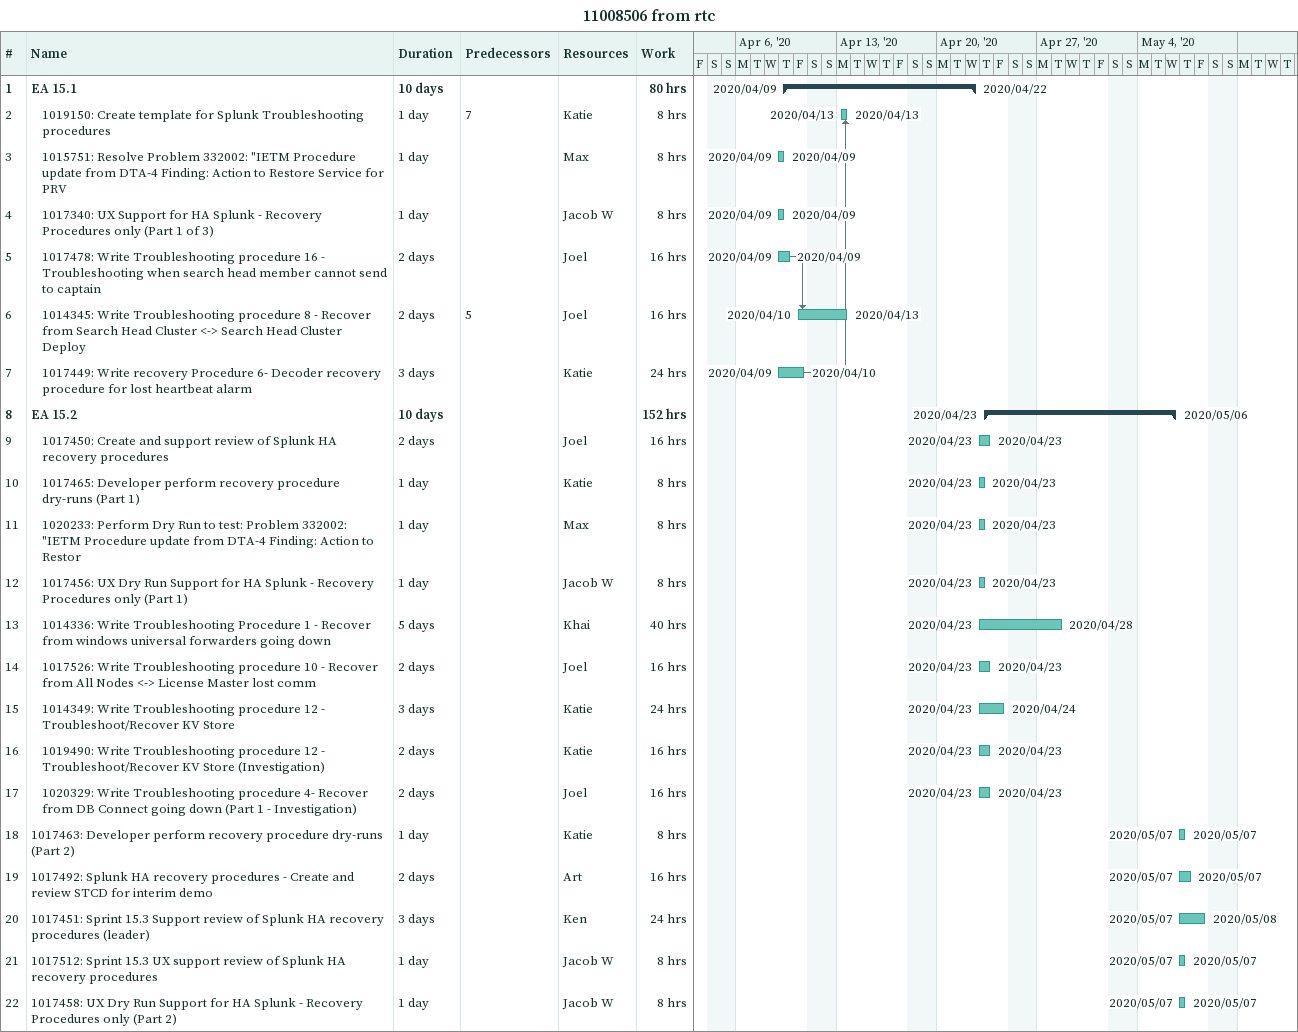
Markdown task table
11008506 from rtc

| ID | Level | Task | Duration | Start | Finish | Predecessors | Resources | Work (h) |
|---|---|---|---|---|---|---|---|---|
| 1 | 1 | **EA 15.1** | 10d | 2020-04-09 | 2020-04-22 |  |  | 80 |
| 2 | 2 | 1019150: Create template for Splunk Troubleshooting procedures | 1d | 2020-04-13 | 2020-04-13 | 7 | Katie | 8 |
| 3 | 2 | 1015751: Resolve Problem 332002: "IETM Procedure update from DTA-4 Finding: Action to Restore Service for PRV | 1d | 2020-04-09 | 2020-04-09 |  | Max | 8 |
| 4 | 2 | 1017340: UX Support for HA Splunk - Recovery Procedures only (Part 1 of 3) | 1d | 2020-04-09 | 2020-04-09 |  | Jacob W | 8 |
| 5 | 2 | 1017478: Write Troubleshooting procedure 16 - Troubleshooting when search head member cannot send to captain | 2d | 2020-04-09 | 2020-04-09 |  | Joel | 16 |
| 6 | 2 | 1014345: Write Troubleshooting procedure 8 - Recover from Search Head Cluster <-> Search Head Cluster Deploy | 2d | 2020-04-10 | 2020-04-13 | 5 | Joel | 16 |
| 7 | 2 | 1017449: Write recovery Procedure 6- Decoder recovery procedure for lost heartbeat alarm | 3d | 2020-04-09 | 2020-04-10 |  | Katie | 24 |
| 8 | 1 | **EA 15.2** | 10d | 2020-04-23 | 2020-05-06 |  |  | 152 |
| 9 | 2 | 1017450: Create and support review of Splunk HA recovery procedures | 2d | 2020-04-23 | 2020-04-23 |  | Joel | 16 |
| 10 | 2 | 1017465: Developer perform recovery procedure dry-runs (Part 1) | 1d | 2020-04-23 | 2020-04-23 |  | Katie | 8 |
| 11 | 2 | 1020233: Perform Dry Run to test: Problem 332002: "IETM Procedure update from DTA-4 Finding: Action to Restor | 1d | 2020-04-23 | 2020-04-23 |  | Max | 8 |
| 12 | 2 | 1017456: UX Dry Run Support for HA Splunk - Recovery Procedures only (Part 1) | 1d | 2020-04-23 | 2020-04-23 |  | Jacob W | 8 |
| 13 | 2 | 1014336: Write Troubleshooting Procedure 1 - Recover from windows universal forwarders going down | 5d | 2020-04-23 | 2020-04-28 |  | Khai | 40 |
| 14 | 2 | 1017526: Write Troubleshooting procedure 10 - Recover from All Nodes <-> License Master lost comm | 2d | 2020-04-23 | 2020-04-23 |  | Joel | 16 |
| 15 | 2 | 1014349: Write Troubleshooting procedure 12 - Troubleshoot/Recover KV Store | 3d | 2020-04-23 | 2020-04-24 |  | Katie | 24 |
| 16 | 2 | 1019490: Write Troubleshooting procedure 12 - Troubleshoot/Recover KV Store (Investigation) | 2d | 2020-04-23 | 2020-04-23 |  | Katie | 16 |
| 17 | 2 | 1020329: Write Troubleshooting procedure 4- Recover from DB Connect going down (Part 1 - Investigation) | 2d | 2020-04-23 | 2020-04-23 |  | Joel | 16 |
| 18 | 1 | 1017463: Developer perform recovery procedure dry-runs (Part 2) | 1d | 2020-05-07 | 2020-05-07 |  | Katie | 8 |
| 19 | 1 | 1017492: Splunk HA recovery procedures - Create and review STCD for interim demo | 2d | 2020-05-07 | 2020-05-07 |  | Art | 16 |
| 20 | 1 | 1017451: Sprint 15.3 Support review of Splunk HA recovery procedures (leader) | 3d | 2020-05-07 | 2020-05-08 |  | Ken | 24 |
| 21 | 1 | 1017512: Sprint 15.3 UX support review of Splunk HA recovery procedures | 1d | 2020-05-07 | 2020-05-07 |  | Jacob W | 8 |
| 22 | 1 | 1017458: UX Dry Run Support for HA Splunk - Recovery Procedures only (Part 2) | 1d | 2020-05-07 | 2020-05-07 |  | Jacob W | 8 |
